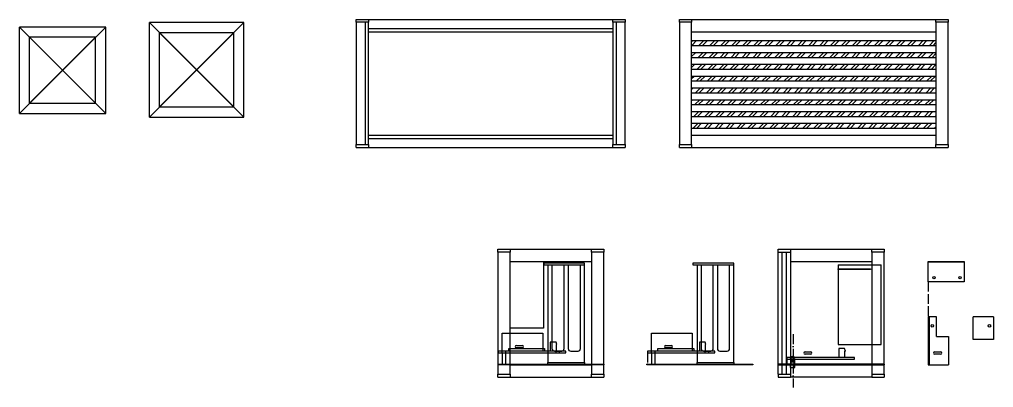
# Model space of a CAD drawing. Header units: millimetres. Extents: x -987 to 1917, y -167 to 2253.
# Drawn here: x -987 to 209, y 558 to 1010 of the extents above; entities that cross this region are included whole.
import ezdxf

# ---------------------------------------------------------------- set-up
doc = ezdxf.new("R2010")
doc.units = ezdxf.units.MM
doc.linetypes.add('ACAD_ISO02W100', pattern=[15, 12, -3])
doc.linetypes.add('ACAD_ISO10W100', pattern=[18, 12, -3, 0, -3])
for name, color, linetype in [('主电路板', 7, 'Continuous'), ('其它支撑件', 7, 'Continuous'), ('前面板', 7, 'Continuous'), ('底板', 7, 'Continuous'), ('显卡', 7, 'Continuous'), ('电源', 7, 'Continuous'), ('铝型材', 7, 'Continuous')]:
    doc.layers.add(name, color=color, linetype=linetype)

msp = doc.modelspace()

# ---------------------------------------------------------------- hatches: boundary and pattern name
at = {"layer": '铝型材'}
h = msp.add_hatch(dxfattribs=at)
h.set_pattern_fill('ANSI32', color=256)
h.set_pattern_definition([(45, (-2224.349, 64.665), (-6.735192, 6.735192), []), (45, (-2219.859, 64.665), (-6.735192, 6.735192), [])])
h.paths.add_polyline_path([(-161.684, 882.43), (-161.684, 876.43), (138.316, 876.43), (138.316, 882.43)])
h.paths.add_polyline_path([(138.316, 890.93), (138.316, 896.93), (-161.684, 896.93), (-161.684, 890.93)])
h.paths.add_polyline_path([(138.316, 905.43), (138.316, 911.43), (-161.684, 911.43), (-161.684, 905.43)])
h.paths.add_polyline_path([(138.316, 919.93), (138.316, 925.93), (-161.684, 925.93), (-161.684, 919.93)])
h.paths.add_polyline_path([(138.316, 934.43), (138.316, 940.43), (-161.684, 940.43), (-161.684, 934.43)])
h.paths.add_polyline_path([(138.316, 948.93), (138.316, 954.93), (-161.684, 954.93), (-161.684, 948.93)])
h.paths.add_polyline_path([(-161.684, 969.43), (-161.684, 963.43), (138.316, 963.43), (138.316, 969.43)])
h.paths.add_polyline_path([(138.316, 977.93), (138.316, 983.93), (-161.684, 983.93), (-161.684, 977.93)])

# ---------------------------------------------------------------- linework, layer by layer
at = {"layer": '主电路板'}
for p, q in [((-211.042, 602.771), (-211.042, 624.771)), ((-211.042, 624.771), (-161.042, 624.771)), ((-161.042, 624.771), (-161.042, 602.771)), ((-328.136, 613.771), (-335.136, 613.771)), ((-335.136, 613.771), (-335.136, 602.771)), ((-327.136, 610.771), (-328.136, 613.771)), ((-328.136, 610.771), (-327.136, 610.771)), ((-328.136, 610.771), (-328.136, 602.771)), ((-145.042, 613.771), (-152.042, 613.771)), ((-152.042, 613.771), (-152.042, 602.771)), ((-144.042, 610.771), (-145.042, 613.771)), ((-145.042, 610.771), (-144.042, 610.771)), ((-145.042, 610.771), (-145.042, 602.771)), ((-316.136, 602.771), (-399.136, 602.771)), ((-399.136, 602.771), (-399.136, 600.771)), ((-399.136, 600.771), (-316.136, 600.771)), ((-394.136, 600.771), (-394.136, 602.771)), ((-394.136, 600.771), (-394.136, 586.771)), ((-390.136, 602.771), (-390.136, 600.771)), ((-390.136, 600.771), (-390.136, 586.771)), ((-376.636, 609.771), (-369.636, 609.771)), ((-369.636, 606.771), (-376.636, 606.771)), ((-328.136, 600.771), (-328.136, 602.771)), ((-324.136, 602.771), (-324.136, 600.771)), ((-316.136, 600.771), (-316.136, 602.771)), ((-133.042, 602.771), (-216.042, 602.771)), ((-216.042, 602.771), (-216.042, 600.771)), ((-216.042, 600.771), (-133.042, 600.771)), ((-211.042, 600.771), (-211.042, 602.771)), ((-211.042, 600.771), (-211.042, 586.771)), ((-207.042, 602.771), (-207.042, 600.771)), ((-207.042, 600.771), (-207.042, 586.771)), ((-203.042, 602.771), (-203.042, 605.771)), ((-203.042, 605.771), (-159.042, 605.771)), ((-193.542, 609.771), (-186.542, 609.771)), ((-186.542, 606.771), (-193.542, 606.771)), ((-159.042, 605.771), (-159.042, 602.771)), ((-145.042, 600.771), (-145.042, 602.771)), ((-141.042, 602.771), (-141.042, 600.771)), ((-133.042, 600.771), (-133.042, 602.771)), ((-22.423, 601.771), (-15.423, 601.771)), ((-15.423, 598.771), (-22.423, 598.771)), ((26.077, 605.771), (19.077, 605.771)), ((19.077, 605.771), (19.077, 594.771)), ((27.077, 602.771), (26.077, 605.771)), ((26.077, 602.771), (27.077, 602.771)), ((26.077, 602.771), (26.077, 594.771)), ((136.829, 601.771), (143.829, 601.771)), ((143.829, 598.771), (136.829, 598.771)), ((38.077, 594.771), (-44.923, 594.771)), ((-44.923, 594.771), (-44.923, 592.771)), ((-44.923, 592.771), (38.077, 592.771)), ((-35.923, 589.271), (-39.923, 589.271)), ((38.077, 592.771), (38.077, 594.771))]:
    msp.add_line(p, q, dxfattribs=at)
at = {"layer": '主电路板', "color": 114, "linetype": 'ACAD_ISO10W100', "true_color": 0x139b48}
msp.add_line((-36.923, 623.426), (-36.923, 558.008), dxfattribs=at)
at = {"layer": '主电路板'}
for centre, start, end in [((-376.636, 608.271), 90, 270), ((-369.636, 608.271), 270, 90), ((-193.542, 608.271), 90, 270), ((-186.542, 608.271), 270, 90), ((-22.423, 600.271), 90, 270), ((-15.423, 600.271), 270, 90), ((136.829, 600.271), 90, 270), ((143.829, 600.271), 270, 90)]:
    msp.add_arc(centre, 1.5, start, end, dxfattribs=at)
at = {"layer": '其它支撑件'}
for p, q in [((128.829, 712.771), (172.829, 712.771)), ((128.829, 687.771), (128.829, 712.771)), ((172.829, 711.771), (128.829, 711.771)), ((172.829, 712.771), (172.829, 687.771)), ((172.829, 687.771), (128.829, 687.771)), ((128.829, 644.771), (128.829, 585.771)), ((138.829, 644.771), (128.829, 644.771)), ((129.829, 644.771), (129.829, 585.771)), ((208.946, 644.771), (183.946, 644.771)), ((183.946, 616.771), (183.946, 644.771)), ((208.946, 644.771), (208.946, 616.771)), ((138.829, 620.771), (153.829, 620.771)), ((153.829, 620.771), (153.829, 585.771)), ((208.946, 616.771), (183.946, 616.771)), ((128.829, 585.771), (153.829, 585.771))]:
    msp.add_line(p, q, dxfattribs=at)
at = {"layer": '其它支撑件', "color": 143, "linetype": 'ACAD_ISO02W100', "true_color": 0x7aafdf}
msp.add_line((128.829, 687.771), (128.829, 644.771), dxfattribs=at)
at = {"layer": '其它支撑件'}
for centre in [(135.829, 692.771), (167.829, 692.771), (203.946, 633.771)]:
    msp.add_circle(centre, 1.5, dxfattribs=at)
at = {"layer": '前面板'}
for p, q in [((-711.317, 1006.098), (-827.317, 890.098)), ((-827.317, 890.098), (-827.317, 1006.098)), ((-827.317, 1006.098), (-711.317, 890.098)), ((-711.317, 1006.098), (-827.317, 1006.098)), ((-711.317, 890.098), (-711.317, 1006.098)), ((-880.82, 1000.62), (-986.82, 894.62)), ((-986.82, 894.62), (-986.82, 1000.62)), ((-986.82, 1000.62), (-880.82, 894.62)), ((-880.82, 1000.62), (-986.82, 1000.62)), ((-880.82, 894.62), (-880.82, 1000.62)), ((-723.817, 993.598), (-814.817, 902.598)), ((-814.817, 902.598), (-814.817, 993.598)), ((-814.817, 993.598), (-723.817, 902.598)), ((-723.817, 993.598), (-814.817, 993.598)), ((-723.817, 902.598), (-723.817, 993.598)), ((-893.32, 988.12), (-974.32, 907.12)), ((-974.32, 907.12), (-974.32, 988.12)), ((-974.32, 988.12), (-893.32, 907.12)), ((-893.32, 988.12), (-974.32, 988.12)), ((-893.32, 907.12), (-893.32, 988.12)), ((-974.32, 907.12), (-893.32, 907.12)), ((-814.817, 902.598), (-723.817, 902.598)), ((-986.82, 894.62), (-880.82, 894.62)), ((-827.317, 890.098), (-711.317, 890.098))]:
    msp.add_line(p, q, dxfattribs=at)
at = {"layer": '底板'}
for p, q in [((-399.636, 586.771), (-269.636, 586.771)), ((-269.636, 586.771), (-269.636, 585.771)), ((-216.042, 586.771), (-216.542, 586.771)), ((-216.542, 586.771), (-86.542, 586.771)), ((-216.542, 585.771), (-216.542, 586.771)), ((-86.542, 586.771), (-86.542, 585.771)), ((-269.636, 585.771), (-399.636, 585.771)), ((-86.542, 585.771), (-216.542, 585.771))]:
    msp.add_line(p, q, dxfattribs=at)
msp.add_circle((133.829, 633.771), 1.5, dxfattribs=at)
at = {"layer": '显卡'}
for p, q in [((18.077, 708.771), (71.077, 708.771)), ((18.077, 708.771), (18.077, 610.771)), ((71.077, 610.771), (71.077, 708.771)), ((18.077, 703.771), (58.077, 703.771)), ((18.077, 702.771), (18.077, 703.771)), ((58.077, 702.771), (18.077, 702.771)), ((58.077, 703.771), (58.077, 702.771)), ((18.077, 610.771), (71.077, 610.771))]:
    msp.add_line(p, q, dxfattribs=at)
at = {"layer": '电源'}
for p, q in [((-384.636, 630.771), (-384.636, 712.771)), ((-384.636, 712.771), (-343.636, 712.771)), ((-343.636, 712.771), (-343.636, 630.771)), ((138.829, 620.771), (138.829, 644.771)), ((-394.136, 602.771), (-394.136, 624.771)), ((-394.136, 624.771), (-344.136, 624.771)), ((-343.636, 630.771), (-384.636, 630.771)), ((-344.136, 624.771), (-344.136, 602.771)), ((-386.136, 602.771), (-386.136, 605.771)), ((-386.136, 605.771), (-342.136, 605.771)), ((-342.136, 605.771), (-342.136, 602.771)), ((-41.173, 594.771), (-34.673, 594.771)), ((-40.423, 592.771), (-40.423, 586.771)), ((-39.923, 594.771), (-39.923, 591.271)), ((-39.923, 591.271), (-35.923, 591.271)), ((-39.923, 589.271), (-39.923, 585.771)), ((-35.923, 591.271), (-35.923, 594.771)), ((-35.923, 585.771), (-35.923, 589.271)), ((-35.423, 592.771), (-35.423, 586.771))]:
    msp.add_line(p, q, dxfattribs=at)
msp.add_arc((-37.923, 590.717), 5.196, 51.280358, 128.719642, dxfattribs=at)
at = {"layer": '铝型材'}
for p, q in [((-573.339, 1006.43), (-573.339, 1009.93)), ((-573.339, 1009.93), (-558.339, 1009.93)), ((-558.339, 1006.43), (-573.339, 1006.43)), ((-573.339, 1006.43), (-573.339, 856.43)), ((-562.339, 1006.43), (-562.339, 856.43)), ((-558.339, 1009.93), (-558.339, 1006.43)), ((-558.339, 1009.93), (-258.339, 1009.93)), ((-558.339, 856.43), (-558.339, 1006.43)), ((-258.339, 1006.43), (-258.339, 1009.93)), ((-258.339, 1009.93), (-243.339, 1009.93)), ((-243.339, 1006.43), (-258.339, 1006.43)), ((-258.339, 1006.43), (-258.339, 856.43)), ((-254.339, 1006.43), (-254.339, 856.43)), ((-243.339, 1009.93), (-243.339, 1006.43)), ((-243.339, 856.43), (-243.339, 1006.43)), ((-176.684, 1006.43), (-176.684, 1009.93)), ((-176.684, 1009.93), (-161.684, 1009.93)), ((-161.684, 1006.43), (-176.684, 1006.43)), ((-176.684, 1006.43), (-176.684, 856.43)), ((-161.684, 1009.93), (-161.684, 1006.43)), ((-161.684, 1009.93), (138.316, 1009.93)), ((-161.684, 856.43), (-161.684, 1006.43)), ((138.316, 1006.43), (138.316, 1009.93)), ((138.316, 1009.93), (153.316, 1009.93)), ((153.316, 1006.43), (138.316, 1006.43)), ((138.316, 1006.43), (138.316, 856.43)), ((153.316, 1009.93), (153.316, 1006.43)), ((153.316, 856.43), (153.316, 1006.43)), ((-558.339, 998.93), (-258.339, 998.93)), ((-558.339, 994.93), (-258.339, 994.93)), ((-161.684, 994.93), (138.316, 994.93)), ((-161.684, 983.93), (138.316, 983.93)), ((-161.684, 977.93), (138.316, 977.93)), ((-161.684, 969.43), (138.316, 969.43)), ((-161.684, 963.43), (138.316, 963.43)), ((-161.684, 954.93), (138.316, 954.93)), ((-161.684, 948.93), (138.316, 948.93)), ((-161.684, 940.43), (138.316, 940.43)), ((-161.684, 934.43), (138.316, 934.43)), ((-161.684, 925.93), (138.316, 925.93)), ((-161.684, 919.93), (138.316, 919.93)), ((-161.684, 911.43), (138.316, 911.43)), ((-161.684, 905.43), (138.316, 905.43)), ((-161.684, 896.93), (138.316, 896.93)), ((-161.684, 890.93), (138.316, 890.93)), ((-161.684, 876.43), (-161.684, 882.43)), ((-161.684, 882.43), (138.316, 882.43)), ((-161.684, 867.93), (-161.684, 876.43)), ((-161.684, 876.43), (138.316, 876.43)), ((-558.339, 867.93), (-258.339, 867.93)), ((-558.339, 863.93), (-258.339, 863.93)), ((-161.684, 867.93), (138.316, 867.93)), ((-573.339, 856.43), (-558.339, 856.43)), ((-573.339, 852.93), (-573.339, 856.43)), ((-573.339, 852.93), (-558.339, 852.93)), ((-558.339, 856.43), (-558.339, 852.93)), ((-558.339, 852.93), (-258.339, 852.93)), ((-258.339, 856.43), (-243.339, 856.43)), ((-258.339, 852.93), (-258.339, 856.43)), ((-258.339, 852.93), (-243.339, 852.93)), ((-243.339, 856.43), (-243.339, 852.93)), ((-176.684, 856.43), (-161.684, 856.43)), ((-176.684, 852.93), (-176.684, 856.43)), ((-176.684, 852.93), (-161.684, 852.93)), ((-161.684, 856.43), (-161.684, 852.93)), ((-161.684, 852.93), (138.316, 852.93)), ((138.316, 856.43), (153.316, 856.43)), ((138.316, 852.93), (138.316, 856.43)), ((138.316, 852.93), (153.316, 852.93)), ((153.316, 856.43), (153.316, 852.93)), ((-399.636, 724.271), (-399.636, 727.771)), ((-399.636, 727.771), (-384.636, 727.771)), ((-384.636, 724.271), (-399.636, 724.271)), ((-399.636, 724.271), (-399.636, 574.271)), ((-384.636, 727.771), (-384.636, 724.271)), ((-384.636, 727.771), (-284.636, 727.771)), ((-384.636, 574.271), (-384.636, 724.271)), ((-284.636, 724.271), (-284.636, 727.771)), ((-284.636, 727.771), (-269.636, 727.771)), ((-269.636, 724.271), (-284.636, 724.271)), ((-284.636, 724.271), (-284.636, 574.271)), ((-269.636, 727.771), (-269.636, 724.271)), ((-269.636, 574.271), (-269.636, 724.271)), ((-55.423, 727.771), (-40.423, 727.771)), ((-55.423, 574.271), (-55.423, 727.771)), ((-55.423, 724.271), (-40.423, 724.271)), ((-50.423, 574.271), (-50.423, 724.271)), ((-45.423, 724.271), (-45.423, 574.271)), ((-40.423, 727.771), (59.577, 727.771)), ((-40.423, 727.771), (-40.423, 570.771)), ((59.577, 724.271), (59.577, 727.771)), ((59.577, 727.771), (74.577, 727.771)), ((74.577, 724.271), (59.577, 724.271)), ((59.577, 724.271), (59.577, 574.271)), ((74.577, 727.771), (74.577, 724.271)), ((74.577, 574.271), (74.577, 724.271)), ((-384.636, 712.771), (-284.636, 712.771)), ((-293.136, 710.771), (-343.136, 710.771)), ((-343.136, 710.771), (-343.136, 708.771)), ((-343.136, 708.771), (-293.136, 708.771)), ((-338.136, 708.771), (-338.136, 588.771)), ((-333.136, 708.771), (-333.136, 605.771)), ((-318.136, 605.771), (-318.136, 708.771)), ((-313.136, 708.771), (-313.136, 605.771)), ((-298.136, 605.771), (-298.136, 708.771)), ((-293.136, 588.771), (-293.136, 710.771)), ((-110.042, 710.771), (-160.042, 710.771)), ((-160.042, 710.771), (-160.042, 708.771)), ((-160.042, 708.771), (-110.042, 708.771)), ((-155.042, 708.771), (-155.042, 588.771)), ((-150.042, 708.771), (-150.042, 605.771)), ((-135.042, 605.771), (-135.042, 708.771)), ((-130.042, 708.771), (-130.042, 605.771)), ((-115.042, 605.771), (-115.042, 708.771)), ((-110.042, 588.771), (-110.042, 710.771)), ((-40.423, 712.771), (59.577, 712.771)), ((-330.136, 602.771), (-321.136, 602.771)), ((-310.136, 602.771), (-301.136, 602.771)), ((-147.042, 602.771), (-138.042, 602.771)), ((-127.042, 602.771), (-118.042, 602.771)), ((-338.136, 586.771), (-338.136, 588.771)), ((-338.136, 588.771), (-293.136, 588.771)), ((-293.136, 588.771), (-293.136, 586.771)), ((-155.042, 586.771), (-155.042, 588.771)), ((-155.042, 588.771), (-110.042, 588.771)), ((-110.042, 588.771), (-110.042, 586.771)), ((74.577, 586.771), (-55.423, 586.771)), ((-55.423, 586.771), (-55.423, 586.771)), ((-55.423, 586.771), (-55.423, 585.771)), ((74.577, 586.771), (74.577, 585.771)), ((-399.636, 574.271), (-384.636, 574.271)), ((-399.636, 570.771), (-399.636, 574.271)), ((-384.636, 585.771), (-284.636, 585.771)), ((-384.636, 574.271), (-384.636, 570.771)), ((-284.636, 574.271), (-269.636, 574.271)), ((-284.636, 570.771), (-284.636, 574.271)), ((-269.636, 574.271), (-269.636, 570.771)), ((-55.423, 585.771), (74.577, 585.771)), ((-55.423, 574.271), (-40.423, 574.271)), ((-55.423, 574.271), (-55.423, 570.771)), ((-50.723, 585.771), (49.277, 585.771)), ((-40.723, 585.771), (-40.723, 582.771)), ((-40.723, 582.771), (-35.123, 582.771)), ((-35.123, 582.771), (-35.123, 585.771)), ((59.577, 585.771), (59.577, 570.771)), ((59.577, 574.271), (74.577, 574.271)), ((74.577, 574.271), (74.577, 570.771)), ((-399.636, 570.771), (-384.636, 570.771)), ((-384.636, 570.771), (-284.636, 570.771)), ((-284.636, 570.771), (-269.636, 570.771)), ((-55.423, 570.771), (-40.423, 570.771)), ((59.577, 570.771), (-40.423, 570.771)), ((59.577, 570.771), (74.577, 570.771))]:
    msp.add_line(p, q, dxfattribs=at)
at = {"layer": '铝型材', "color": 143, "linetype": 'ACAD_ISO02W100', "true_color": 0x7aafdf}
for p, q in [((-216.042, 600.771), (-216.042, 586.771)), ((-44.923, 592.771), (-44.923, 586.771))]:
    msp.add_line(p, q, dxfattribs=at)
at = {"layer": '铝型材'}
for centre, start, end in [((-330.136, 605.771), 180, 270), ((-321.136, 605.771), 270, 0), ((-310.136, 605.771), 180, 270), ((-301.136, 605.771), 270, 0), ((-147.042, 605.771), 180, 270), ((-138.042, 605.771), 270, 0), ((-127.042, 605.771), 180, 270), ((-118.042, 605.771), 270, 0)]:
    msp.add_arc(centre, 3, start, end, dxfattribs=at)

doc.saveas('drawing.dxf')
